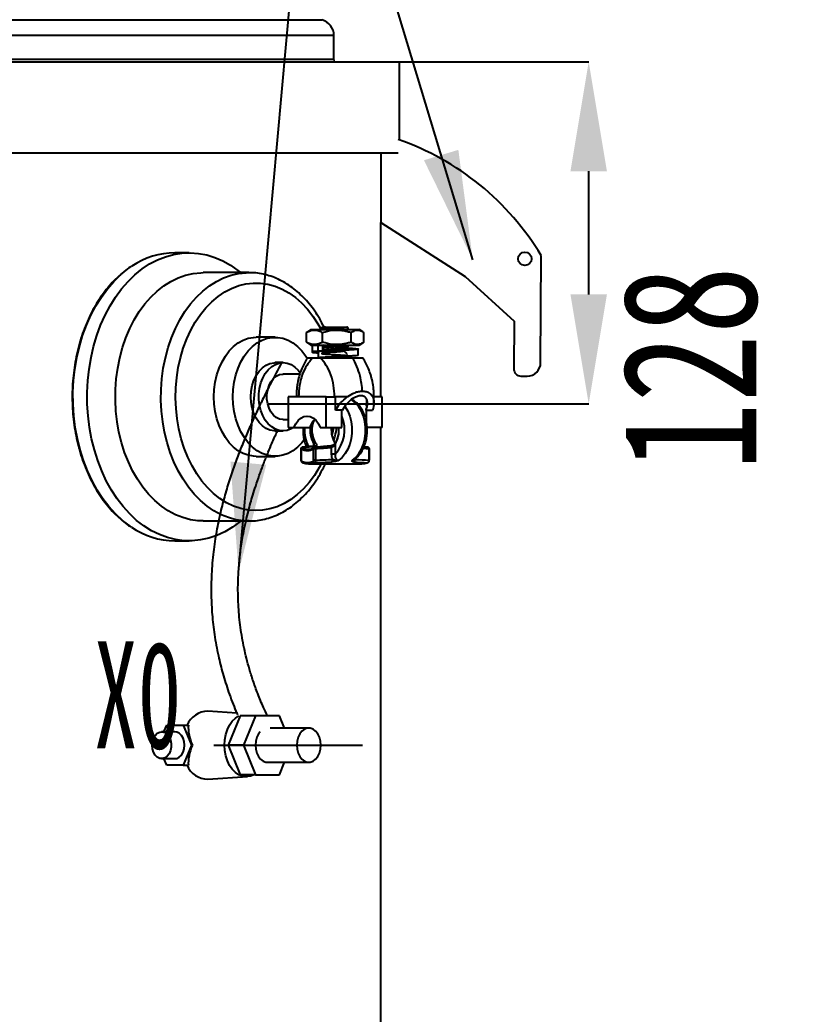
# Model space of a CAD drawing. Header units: millimetres. Extents: x 0 to 6631, y 0 to 4689.
# Drawn here: x 1535.2 to 1825.5, y 3187.3 to 3558.3 of the extents above; entities that cross this region are included whole.
import ezdxf

# ---------------------------------------------------------------- set-up
doc = ezdxf.new("R2010")
doc.units = ezdxf.units.MM
doc.header["$LTSCALE"] = 13
doc.linetypes.add('CENTERX2', pattern=[101.6, 63.5, -12.7, 12.7, -12.7])
for name, color, linetype in [('2', 3, 'Continuous'), ('临时轴', 1, 'CENTERX2'), ('几何体', 7, 'Continuous'), ('尺寸', 3, 'Continuous'), ('注释', 2, 'Continuous')]:
    doc.layers.add(name, color=color, linetype=linetype)
doc.styles.add('SLDTEXTSTYLE0', font='hyswlongfangsong.ttf')
doc.styles.get("Standard").update_dxf_attribs({"font": 'gbenor.shx', "bigfont": 'gbcbig.shx'})
doc.styles.add('仿宋体', font='')
doc.styles.get('仿宋体').set_extended_font_data('STFangsong')
doc.dimstyles.new('SLDDIMSTYLE0', dxfattribs={"dimtxt": 50, "dimasz": 40.8, "dimexe": 0, "dimexo": 0.0625, "dimgap": 12.5, "dimtad": 2, "dimdec": 0, "dimrnd": 1e-09, "dimzin": 12, "dimdsep": 46, "dimtxsty": 'SLDTEXTSTYLE0', "dimsah": 1, "dimcen": 0.09, "dimadec": 0, "dimazin": 3, "dimtfac": 1, "dimtdec": 0, "dimtmove": 0, "dimatfit": 0, "dimfxl": 1, "dimfrac": 2, "dimtolj": 1, "dimtzin": 12, "dimarcsym": 0})
doc.dimstyles.new('SLDDIMSTYLE2', dxfattribs={"dimtxt": 0.18, "dimasz": 40.8, "dimexe": 0, "dimexo": 0.0625, "dimgap": 0, "dimtad": 0, "dimtih": 1, "dimtoh": 1, "dimdec": 0, "dimrnd": 1e-09, "dimzin": 0, "dimdsep": 46, "dimtxsty": 'Standard', "dimsah": 1, "dimcen": 0.09, "dimadec": 0, "dimazin": 0, "dimtfac": 40.8, "dimtdec": 0, "dimtofl": 0, "dimtmove": 0, "dimatfit": 3, "dimfxl": 1, "dimfrac": 2, "dimtolj": 1, "dimtzin": 0, "dimarcsym": 0})

# ---------------------------------------------------------------- blocks, each defined once
blk = doc.blocks.new('*D23')
at = {"layer": 'Defpoints', "color": 0, "transparency": 16777216}
for p in [(1676.85, 3542.69), (1747.41, 3542.69), (1627.64, 3415.09)]:
    blk.add_point(p, dxfattribs=at)
at = {"layer": '尺寸', "color": 0, "lineweight": -2, "transparency": 16777216}
for p, q in [((1676.92, 3542.69), (1747.41, 3542.69)), ((1747.41, 3455.89), (1747.41, 3501.89)), ((1627.7, 3415.09), (1747.41, 3415.09))]:
    blk.add_line(p, q, dxfattribs=at)
at = {"layer": '尺寸', "color": 0, "transparency": 16777216}
for points in [[(1740.61, 3501.89), (1754.21, 3501.89), (1747.41, 3542.69)], [(1740.61, 3455.89), (1754.21, 3455.89), (1747.41, 3415.09)]]:
    blk.add_solid(points, dxfattribs=at)
at = {"layer": '尺寸', "color": 0, "transparency": 16777216, "insert": (1759.91, 3428.3), "char_height": 50, "attachment_point": 2, "rotation": 90, "style": 'SLDTEXTSTYLE0'}
blk.add_mtext('\\A1;128', dxfattribs=at)

msp = doc.modelspace()

# ---------------------------------------------------------------- linework, layer by layer
at = {"layer": '临时轴'}
msp.add_line((1607.54, 3287.68), (1662.96, 3287.68), dxfattribs=at)
at = {"layer": '几何体'}
for p, q in [((1162.88, 3558.35), (1647.83, 3558.35)), ((1652.35, 3552.53), (1158.35, 3552.53)), ((1652.35, 3543.69), (1652.35, 3552.53)), ((1158.35, 3543.69), (1652.35, 3543.69)), ((1133.85, 3542.69), (1676.85, 3542.69)), ((1676.85, 3513.49), (1676.85, 3542.69)), ((1134.42, 3508.69), (1676.29, 3508.69)), ((1669.85, 3508.69), (1669.85, 3482.7)), ((1669.85, 3417.69), (1669.85, 3482.7)), ((1669.85, 3482.7), (1701.29, 3462.55)), ((1598.32, 3471.46), (1593.01, 3471.46)), ((1729.48, 3430.4), (1729.66, 3470.4)), ((1620.59, 3464.03), (1603.57, 3464.03)), ((1620.35, 3464.03), (1620.59, 3464.03)), ((1701.29, 3462.55), (1719.55, 3445.86)), ((1647.8, 3443.73), (1647.8, 3443.49)), ((1647.8, 3443.73), (1649.27, 3443.73)), ((1719.55, 3445.86), (1719.47, 3428.1)), ((1630.39, 3439.91), (1623.32, 3439.91)), ((1642.47, 3441.91), (1642.09, 3441.69)), ((1642.09, 3438.09), (1642.09, 3441.69)), ((1643.79, 3442.79), (1642.45, 3441.93)), ((1643.79, 3442.79), (1661.82, 3442.79)), ((1648.11, 3438.09), (1648.11, 3441.69)), ((1657.8, 3442.79), (1657.8, 3442.94)), ((1658.82, 3438.09), (1658.82, 3441.69)), ((1663.16, 3441.93), (1661.82, 3442.79)), ((1663.52, 3438.09), (1663.52, 3441.69)), ((1642.09, 3438.09), (1642.47, 3437.88)), ((1642.45, 3437.85), (1643.79, 3436.99)), ((1643.79, 3436.99), (1661.82, 3436.99)), ((1644.19, 3436.71), (1644.19, 3434.41)), ((1646.43, 3434.69), (1646.43, 3436.99)), ((1648.06, 3437.24), (1648.19, 3436.98)), ((1648.25, 3437.03), (1648.13, 3436.81)), ((1648.13, 3436.99), (1648.13, 3434.69)), ((1657.8, 3436.78), (1657.8, 3436.99)), ((1661.82, 3436.99), (1663.16, 3437.85)), ((1644.47, 3432.29), (1647.28, 3432.29)), ((1648.13, 3434.69), (1646.43, 3434.69)), ((1646.43, 3434.59), (1646.43, 3432.29)), ((1648.13, 3435.17), (1648.19, 3435.06)), ((1648.25, 3435.12), (1648.13, 3434.89)), ((1652.81, 3432.61), (1652.82, 3432.61)), ((1661.42, 3433.21), (1661.42, 3435.51)), ((1633.36, 3430.44), (1630.39, 3430.44)), ((1639.65, 3426.19), (1633.36, 3426.19)), ((1722.12, 3425.43), (1724.46, 3425.42)), ((1635.27, 3417.69), (1635.27, 3406.19)), ((1649.41, 3417.69), (1635.27, 3417.69)), ((1649.41, 3406.19), (1649.41, 3417.69)), ((1649.41, 3417.69), (1652.98, 3417.69)), ((1652.98, 3412.69), (1652.98, 3417.69)), ((1663, 3419.69), (1662.91, 3419.69)), ((1667.3, 3415.44), (1667.3, 3417.69)), ((1670.34, 3417.69), (1667.3, 3417.69)), ((1670.34, 3406.19), (1670.34, 3417.69)), ((1655.57, 3412.69), (1656.79, 3414.65)), ((1655.28, 3412.69), (1652.98, 3412.69)), ((1655.57, 3412.69), (1655.28, 3412.69)), ((1655.28, 3406.19), (1655.28, 3412.69)), ((1664.47, 3412.69), (1664.2, 3412.69)), ((1664.47, 3412.69), (1666.77, 3412.69)), ((1664.47, 3408.37), (1664.47, 3412.69)), ((1633.36, 3409.19), (1635.27, 3409.19)), ((1635.27, 3406.19), (1637.46, 3406.19)), ((1637.46, 3406.19), (1643.33, 3406.19)), ((1647.22, 3406.19), (1649.41, 3406.19)), ((1649.41, 3406.19), (1655.28, 3406.19)), ((1670.34, 3406.19), (1664.73, 3406.19)), ((1669.85, 2595.19), (1669.85, 3406.19)), ((1630.39, 3404.94), (1633.36, 3404.94)), ((1644.89, 3399.28), (1644.89, 3400.08)), ((1645.32, 3399.33), (1645.3, 3399.33)), ((1651.12, 3399.33), (1651.11, 3399.33)), ((1651.47, 3396.34), (1651.47, 3398.83)), ((1652.8, 3400.08), (1652.8, 3396.34)), ((1623.32, 3395.47), (1630.39, 3395.47)), ((1640.03, 3398.36), (1640.03, 3394.06)), ((1640.18, 3398.36), (1640.03, 3398.36)), ((1640.18, 3398.36), (1640.18, 3394.06)), ((1644.78, 3398.36), (1645.45, 3398.36)), ((1644.78, 3394.06), (1644.78, 3398.36)), ((1645.45, 3398.36), (1645.45, 3394.06)), ((1652.8, 3396.34), (1651.47, 3396.34)), ((1665.47, 3394.06), (1665.47, 3398.36)), ((1665.47, 3398.36), (1665.57, 3398.36)), ((1665.57, 3394.06), (1665.57, 3398.36)), ((1640.03, 3394.06), (1640.18, 3394.06)), ((1642.83, 3392.73), (1662.78, 3392.73)), ((1645.45, 3394.06), (1644.78, 3394.06)), ((1665.57, 3394.06), (1665.47, 3394.06)), ((1603.57, 3371.35), (1620.59, 3371.35)), ((1593.01, 3363.92), (1598.32, 3363.92)), ((1616.13, 3299.63), (1605.27, 3300.36)), ((1617.4, 3298.68), (1612.91, 3287.68)), ((1623.05, 3298.68), (1617.4, 3298.68)), ((1623.05, 3298.68), (1618.56, 3287.68)), ((1632.03, 3298.68), (1623.05, 3298.68)), ((1633.93, 3294.03), (1632.03, 3298.68)), ((1588.95, 3292.68), (1589.97, 3295.18)), ((1589.97, 3295.18), (1596.1, 3295.18)), ((1596.1, 3295.18), (1599.16, 3287.68)), ((1596.1, 3295.18), (1598.07, 3295.18)), ((1593.04, 3292.68), (1588.09, 3292.68)), ((1642.96, 3294.03), (1628.52, 3294.03)), ((1599.16, 3287.68), (1596.1, 3280.18)), ((1599.16, 3287.68), (1599.54, 3287.68)), ((1618.56, 3287.68), (1612.91, 3287.68)), ((1612.91, 3287.68), (1617.4, 3276.68)), ((1618.56, 3287.68), (1623.05, 3276.68)), ((1588.09, 3282.68), (1593.04, 3282.68)), ((1589.97, 3280.18), (1588.95, 3282.68)), ((1596.1, 3280.18), (1589.97, 3280.18)), ((1596.1, 3280.18), (1598.07, 3280.18)), ((1627.54, 3281.33), (1642.96, 3281.33)), ((1632.03, 3276.68), (1633.93, 3281.33)), ((1623.05, 3276.68), (1617.4, 3276.68)), ((1623.05, 3276.68), (1632.03, 3276.68)), ((1605.27, 3274.99), (1620.16, 3275.99))]:
    msp.add_line(p, q, dxfattribs=at)
at = {"layer": '几何体', "flags": 128}
for points in [[(1652.53, 3542.69), (1652.41, 3543.1), (1652.35, 3543.69)], [(1562.97, 3397.88), (1561.95, 3402.02), (1561.17, 3406.27), (1560.63, 3410.59), (1560.35, 3414.95), (1560.32, 3419.34), (1560.54, 3423.72), (1561.01, 3428.05), (1561.73, 3432.32), (1562.7, 3436.49), (1563.9, 3440.53), (1565.33, 3444.42), (1566.98, 3448.13), (1568.84, 3451.65), (1570.89, 3454.93), (1573.13, 3457.97), (1575.54, 3460.74), (1578.09, 3463.22), (1580.79, 3465.4), (1583.59, 3467.26), (1586.5, 3468.8), (1589.48, 3469.99), (1592.53, 3470.83), (1595.61, 3471.32), (1598.71, 3471.46), (1601.81, 3471.23), (1604.88, 3470.65), (1607.91, 3469.72), (1610.88, 3468.44), (1613.76, 3466.82), (1616.54, 3464.88), (1617.6, 3464.03)], [(1557.66, 3397.88), (1556.64, 3402.02), (1555.86, 3406.27), (1555.32, 3410.59), (1555.04, 3414.95), (1555.01, 3419.34), (1555.23, 3423.72), (1555.7, 3428.05), (1556.42, 3432.32), (1557.39, 3436.49), (1558.59, 3440.53), (1560.02, 3444.42), (1561.67, 3448.13), (1563.53, 3451.65), (1565.59, 3454.93), (1567.82, 3457.97), (1570.23, 3460.74), (1572.79, 3463.22), (1575.48, 3465.4), (1576.97, 3466.44)], [(1573.1, 3400.62), (1572.17, 3404.44), (1571.47, 3408.36), (1571.02, 3412.35), (1570.81, 3416.38), (1570.86, 3420.42), (1571.15, 3424.45), (1571.69, 3428.42), (1572.47, 3432.3), (1573.49, 3436.08), (1574.74, 3439.72), (1576.21, 3443.19), (1577.88, 3446.46), (1579.75, 3449.52), (1581.81, 3452.34), (1584.02, 3454.89), (1586.39, 3457.15), (1588.89, 3459.12), (1591.5, 3460.77), (1594.2, 3462.1), (1596.97, 3463.08), (1599.79, 3463.72), (1602.65, 3464.01), (1603.57, 3464.03)], [(1590.12, 3400.62), (1589.19, 3404.44), (1588.49, 3408.36), (1588.04, 3412.35), (1587.83, 3416.38), (1587.88, 3420.42), (1588.17, 3424.45), (1588.71, 3428.42), (1589.49, 3432.3), (1590.51, 3436.08), (1591.76, 3439.72), (1593.23, 3443.19), (1594.9, 3446.46), (1596.77, 3449.52), (1598.83, 3452.34), (1601.04, 3454.89), (1603.41, 3457.15), (1605.91, 3459.12), (1608.52, 3460.77), (1611.22, 3462.1), (1613.99, 3463.08), (1616.81, 3463.72), (1619.66, 3464.01), (1620.35, 3464.03)], [(1595.39, 3402.04), (1594.5, 3405.69), (1593.85, 3409.45), (1593.44, 3413.27), (1593.28, 3417.13), (1593.37, 3421), (1593.71, 3424.84), (1594.29, 3428.62), (1595.11, 3432.3), (1596.17, 3435.87), (1597.45, 3439.29), (1598.95, 3442.52), (1600.64, 3445.56), (1602.53, 3448.36), (1604.59, 3450.9), (1606.8, 3453.17), (1609.15, 3455.15), (1611.62, 3456.82), (1614.18, 3458.16), (1616.82, 3459.17), (1619.52, 3459.83), (1622.24, 3460.15), (1624.98, 3460.11), (1627.7, 3459.72), (1630.38, 3458.98), (1633.01, 3457.9), (1635.55, 3456.49), (1638, 3454.75), (1640.32, 3452.71), (1642.5, 3450.38), (1644.53, 3447.78), (1646.37, 3444.93), (1647.56, 3442.79)], [(1608.71, 3409.5), (1608.1, 3412.16), (1607.73, 3414.9), (1607.61, 3417.68), (1607.73, 3420.47), (1608.1, 3423.21), (1608.71, 3425.86), (1609.55, 3428.39), (1610.6, 3430.75), (1611.86, 3432.9), (1613.3, 3434.81), (1614.9, 3436.45), (1616.62, 3437.79), (1618.46, 3438.82), (1620.37, 3439.52), (1622.33, 3439.87), (1623.32, 3439.91)], [(1615.78, 3409.5), (1615.17, 3412.16), (1614.8, 3414.9), (1614.68, 3417.68), (1614.8, 3420.47), (1615.17, 3423.21), (1615.78, 3425.86), (1616.62, 3428.39), (1617.67, 3430.75), (1618.93, 3432.9), (1620.37, 3434.81), (1621.97, 3436.45), (1623.7, 3437.79), (1625.53, 3438.82), (1627.44, 3439.52), (1629.4, 3439.87), (1631.37, 3439.87), (1633.33, 3439.52), (1635.24, 3438.82), (1637.08, 3437.8), (1638.81, 3436.45), (1640.4, 3434.81), (1641.84, 3432.91), (1642.44, 3431.95)], [(1621.37, 3417.69), (1621.5, 3419.84), (1621.89, 3421.94), (1622.52, 3423.91), (1623.38, 3425.7), (1624.43, 3427.26), (1625.66, 3428.55), (1627.03, 3429.52), (1628.49, 3430.15), (1630.01, 3430.43), (1630.39, 3430.44)], [(1637.25, 3406.19), (1636.41, 3405.69), (1634.96, 3405.14), (1633.47, 3404.94), (1631.97, 3405.09), (1630.51, 3405.59), (1629.14, 3406.43), (1627.87, 3407.57), (1626.76, 3409), (1625.83, 3410.67), (1625.12, 3412.53), (1624.62, 3414.54), (1624.38, 3416.63), (1624.38, 3418.75), (1624.62, 3420.84), (1625.12, 3422.85), (1625.83, 3424.71), (1626.76, 3426.38), (1627.87, 3427.81), (1629.14, 3428.95), (1630.51, 3429.79), (1631.97, 3430.29), (1633.47, 3430.44), (1634.96, 3430.24), (1636.41, 3429.69), (1637.78, 3428.8), (1639.02, 3427.61), (1639.81, 3426.6)], [(1633.36, 3409.19), (1633.27, 3409.19), (1632.03, 3409.4), (1630.85, 3409.96), (1629.78, 3410.86), (1628.86, 3412.05), (1628.14, 3413.48), (1627.64, 3415.09), (1627.38, 3416.81), (1627.38, 3418.57), (1627.64, 3420.29), (1628.14, 3421.9), (1628.86, 3423.33), (1629.78, 3424.52), (1630.85, 3425.41), (1632.03, 3425.98), (1633.27, 3426.19), (1633.36, 3426.19)], [(1630.39, 3404.94), (1630.01, 3404.95), (1628.49, 3405.23), (1627.03, 3405.86), (1625.66, 3406.83), (1624.43, 3408.12), (1623.38, 3409.68), (1622.52, 3411.47), (1621.89, 3413.44), (1621.5, 3415.53), (1621.37, 3417.69)], [(1656.47, 3414.12), (1656.58, 3413.96), (1657.54, 3412.31), (1658.29, 3410.44), (1658.8, 3408.42), (1659.06, 3406.31), (1659.07, 3404.16), (1658.81, 3402.05), (1658.3, 3400.03), (1657.55, 3398.16), (1656.59, 3396.5), (1655.44, 3395.1), (1654.14, 3394)], [(1659.23, 3394), (1660.53, 3395.1), (1661.68, 3396.5), (1662.64, 3398.16), (1663.39, 3400.03), (1663.9, 3402.05), (1664.16, 3404.16), (1664.16, 3406.31), (1663.9, 3408.42), (1663.38, 3410.44), (1662.63, 3412.31), (1661.67, 3413.96), (1660.52, 3415.36), (1659.22, 3416.47), (1658.84, 3416.71)], [(1637.46, 3406.19), (1638.11, 3407.63), (1638.97, 3408.83), (1640, 3409.74), (1641.14, 3410.3), (1642.34, 3410.49), (1643.54, 3410.3), (1644.68, 3409.74), (1645.71, 3408.83), (1646.57, 3407.63), (1647.22, 3406.19)], [(1623.32, 3395.47), (1622.34, 3395.51), (1620.38, 3395.86), (1618.47, 3396.55), (1616.63, 3397.58), (1614.9, 3398.92), (1613.31, 3400.56), (1611.87, 3402.47), (1610.61, 3404.62), (1609.55, 3406.98), (1608.71, 3409.5)], [(1641.27, 3401.66), (1640.41, 3400.57), (1638.81, 3398.93), (1637.08, 3397.59), (1635.25, 3396.56), (1633.34, 3395.86), (1631.38, 3395.51), (1629.41, 3395.51), (1627.45, 3395.86), (1625.54, 3396.55), (1623.7, 3397.58), (1621.97, 3398.92), (1620.38, 3400.56), (1618.94, 3402.47), (1617.68, 3404.62), (1616.62, 3406.98), (1615.78, 3409.5)], [(1652.24, 3406.19), (1651.97, 3404.9), (1651.58, 3403.29)], [(1603.57, 3371.35), (1601.64, 3371.43), (1598.79, 3371.84), (1595.98, 3372.6), (1593.24, 3373.71), (1590.56, 3375.15), (1587.99, 3376.92), (1585.54, 3378.99), (1583.22, 3381.36), (1581.06, 3384.01), (1579.07, 3386.91), (1577.27, 3390.05), (1575.66, 3393.39), (1574.27, 3396.93), (1573.1, 3400.62)], [(1620.69, 3371.35), (1618.66, 3371.43), (1615.81, 3371.84), (1613, 3372.6), (1610.25, 3373.71), (1607.58, 3375.15), (1605.01, 3376.92), (1602.56, 3378.99), (1600.24, 3381.36), (1598.08, 3384.01), (1596.09, 3386.91), (1594.29, 3390.05), (1592.68, 3393.39), (1591.29, 3396.93), (1590.12, 3400.62)], [(1647.63, 3392.73), (1646.87, 3391.31), (1645.07, 3388.39), (1643.1, 3385.71), (1640.96, 3383.3), (1638.68, 3381.18), (1636.27, 3379.35), (1633.75, 3377.85), (1631.14, 3376.67), (1628.47, 3375.83), (1625.76, 3375.35), (1623.03, 3375.21), (1620.3, 3375.42), (1617.59, 3375.98), (1614.93, 3376.89), (1612.34, 3378.14), (1609.85, 3379.72), (1607.46, 3381.61), (1605.21, 3383.79), (1603.1, 3386.26), (1601.17, 3388.99), (1599.41, 3391.96), (1597.86, 3395.14), (1596.51, 3398.51), (1595.39, 3402.04)], [(1645.45, 3398.36), (1645.43, 3398.48), (1645.4, 3398.6), (1645.35, 3398.7), (1645.28, 3398.78), (1645.21, 3398.83), (1645.13, 3398.86), (1645.1, 3398.86)], [(1651.47, 3398.83), (1651.45, 3398.96), (1651.41, 3399.08), (1651.35, 3399.19), (1651.28, 3399.27), (1651.2, 3399.32), (1651.12, 3399.33), (1651.12, 3399.33)], [(1652.8, 3400.41), (1652.78, 3400.42), (1652.72, 3400.42)], [(1576.79, 3369.06), (1576.16, 3369.49), (1573.44, 3371.59), (1570.85, 3374), (1568.4, 3376.7), (1566.12, 3379.67), (1564.02, 3382.9), (1562.11, 3386.36), (1560.41, 3390.02), (1558.92, 3393.87), (1557.66, 3397.88)], [(1617.6, 3371.35), (1617.21, 3371.03), (1614.46, 3369.01), (1611.6, 3367.31), (1608.65, 3365.94), (1605.64, 3364.92), (1602.57, 3364.26), (1599.48, 3363.94), (1596.38, 3363.99), (1593.29, 3364.39), (1590.23, 3365.15), (1587.23, 3366.26), (1584.3, 3367.71), (1581.47, 3369.49), (1578.75, 3371.59), (1576.16, 3374), (1573.71, 3376.7), (1571.43, 3379.67), (1569.33, 3382.9), (1567.42, 3386.36), (1565.72, 3390.02), (1564.23, 3393.87), (1562.97, 3397.88)], [(1640.72, 3393.09), (1640.65, 3393.1), (1640.59, 3393.13), (1640.54, 3393.17), (1640.5, 3393.23), (1640.47, 3393.31), (1640.45, 3393.39), (1640.44, 3393.48), (1640.45, 3393.58)], [(1664.97, 3393.1), (1664.96, 3393.1), (1664.89, 3393.09)], [(1611.49, 3287.68), (1611.62, 3289.71), (1611.99, 3291.68), (1612.6, 3293.53), (1613.43, 3295.2), (1614.45, 3296.64), (1615.63, 3297.81), (1616.83, 3298.62)], [(1584.55, 3287.68), (1584.68, 3289.03), (1585.07, 3290.28), (1585.67, 3291.33), (1586.46, 3292.12), (1587.37, 3292.57), (1588.33, 3292.67), (1589.27, 3292.39), (1590.13, 3291.76), (1590.83, 3290.83), (1591.33, 3289.67), (1591.59, 3288.36), (1591.59, 3287), (1591.33, 3285.69), (1590.83, 3284.52), (1590.13, 3283.59), (1589.27, 3282.97), (1588.33, 3282.69), (1587.37, 3282.78), (1586.46, 3283.24), (1585.67, 3284.02), (1585.07, 3285.08), (1584.68, 3286.33), (1584.55, 3287.68)], [(1596.57, 3287.68), (1596.44, 3289.03), (1596.06, 3290.28), (1595.45, 3291.33), (1594.66, 3292.12), (1593.76, 3292.57), (1593.04, 3292.68)], [(1624.81, 3292.71), (1624.18, 3291.89), (1623.57, 3290.63), (1623.18, 3289.2), (1623.05, 3287.68), (1623.18, 3286.16), (1623.57, 3284.73), (1624.18, 3283.47), (1624.99, 3282.45), (1625.95, 3281.74), (1627, 3281.37), (1627.54, 3281.33)], [(1647.45, 3287.68), (1647.32, 3289.2), (1646.93, 3290.63), (1646.32, 3291.89), (1645.51, 3292.9), (1644.55, 3293.61), (1643.5, 3293.98), (1642.42, 3293.98), (1641.37, 3293.61), (1640.41, 3292.9), (1639.6, 3291.89), (1638.98, 3290.63), (1638.6, 3289.2), (1638.47, 3287.68), (1638.6, 3286.16), (1638.98, 3284.73), (1639.6, 3283.47), (1640.41, 3282.45), (1641.37, 3281.74), (1642.42, 3281.37), (1643.5, 3281.37), (1644.55, 3281.74), (1645.51, 3282.45), (1646.32, 3283.47), (1646.93, 3284.73), (1647.32, 3286.16), (1647.45, 3287.68)], [(1593.04, 3282.68), (1593.76, 3282.78), (1594.66, 3283.24), (1595.45, 3284.02), (1596.06, 3285.08), (1596.44, 3286.33), (1596.57, 3287.68)], [(1622.59, 3276.68), (1621.2, 3276.16), (1619.77, 3275.98), (1618.33, 3276.16), (1616.94, 3276.68), (1615.63, 3277.55), (1614.45, 3278.71), (1613.43, 3280.16), (1612.6, 3281.83), (1611.99, 3283.68), (1611.62, 3285.65), (1611.49, 3287.68)]]:
    msp.add_lwpolyline(points, dxfattribs=at)
at = {"layer": '几何体'}
msp.add_circle((1723.58, 3469.21), 2.5, dxfattribs=at)
for centre, radius, start, end in [((1646.35, 3552.53), 6, 0, 75.7363), ((1643.81, 3419.11), 100, 30.8537, 71.0454), ((1593.36, 3442.2), 29.26, 90.6831, 124.0811), ((1724.48, 3430.42), 5, 269.7479, 359.7479), ((1722.13, 3428.09), 2.66, 179.7479, 269.7479), ((1643.22, 3405.3), 13.12, 316.929, 23.1652), ((1654.97, 3405.12), 13.56, 175.4652, 206.8077), ((1650.27, 3403.97), 7.28, 133.27, 162.2537), ((1653.43, 3405.22), 9.97, 170.4758, 211.0413), ((1653.49, 3405.25), 9.34, 156.9398, 211.1312), ((1660.54, 3405.18), 9.16, 173.6878, 211.3073), ((1644.46, 3405.17), 9.77, 328.632, 5.9914), ((1645.07, 3405.18), 9.16, 328.6927, 6.3122), ((1640.53, 3398.36), 0.5, 94.7848, 180), ((1640.78, 3398.19), 0.625, 99.0266, 164.6368), ((1640.52, 3398.54), 0.321, 58.4671, 94.5217), ((1642.83, 3401.88), 3.74, 234.9833, 305.0167), ((1645.1, 3398.52), 0.355, 133.2321, 206.2088), ((1645.13, 3398.36), 0.5, 93.8311, 123.808), ((1645.59, 3399.54), 0.884, 95.519, 142.214), ((1645.33, 3398.99), 0.335, 50.187, 95.6652), ((1652.98, 3400.27), 0.258, 161.3251, 226.5901), ((1652.87, 3400.25), 0.172, 82.6379, 143.4439), ((1665.07, 3398.36), 0.5, 0, 85.2152), ((1665.02, 3398.42), 0.447, 352.1429, 77.8582), ((1642.48, 3401.64), 4.01, 234.9833, 305.0167), ((1642.48, 3399.33), 6.1, 250.5778, 289.4222), ((1642.83, 3399.08), 6.35, 250.5778, 289.4222), ((1645.05, 3393.62), 0.538, 184.6038, 259.5179), ((1650.9, 3394.21), 1.04, 307.5283, 6.816), ((1659.24, 3394.3), 1.04, 297.6333, 1.6487), ((1662.76, 3399.14), 6.41, 270.1089, 289.3588), ((1593.33, 3393.1), 29.18, 235.4696, 269.3729), ((1605.35, 3291.97), 8.39, 90.5676, 157.5396), ((1605.35, 3283.38), 8.39, 202.4604, 269.4324)]:
    msp.add_arc(centre, radius, start, end, dxfattribs=at)
for centre, major_axis, ratio, start_param, end_param in [((1622.14, 3405.23), (43.35, 0), 0.1638, 5.154621, 5.28286), ((1622.45, 3405.23), (53.74, 0), 0.141421, 5.154621, 5.28286), ((1683.86, 3405.23), (42.99, 0), 0.176777, 4.213252, 4.270157), ((1625.34, 3405.23), (82.02, 0), 0.152394, 4.953806, 5.037412), ((1625.96, 3405.23), (81.32, 0), 0.141421, 4.954355, 5.037412), ((1680.27, 3405.23), (64.35, 0), 0.19426, 4.387366, 4.470972), ((1681.05, 3405.23), (65.05, 0), 0.176777, 4.387366, 4.470423), ((1608.21, 3288.02), (-7.85, 11.69), 0.554745, 0.602935, 1.241532), ((1608.21, 3287.34), (7.85, 11.69), 0.554745, 1.900061, 2.538658)]:
    msp.add_ellipse(centre, major_axis=major_axis, ratio=ratio, start_param=start_param, end_param=end_param, dxfattribs=at)
for points, knots in [([(1576.75, 3466.34), (1576.46, 3466.16), (1575.27, 3465.42), (1573.29, 3463.84), (1570.83, 3461.6), (1568.5, 3459.08), (1566.31, 3456.32), (1564.28, 3453.33), (1562.42, 3450.13), (1560.74, 3446.74), (1559.25, 3443.18), (1557.96, 3439.47), (1556.88, 3435.63), (1556.01, 3431.69), (1555.36, 3427.67), (1554.92, 3423.59), (1554.71, 3419.47), (1554.73, 3415.34), (1554.97, 3411.23), (1555.43, 3407.15), (1556.12, 3403.14), (1556.81, 3400.09), (1557.28, 3398.39), (1557.39, 3397.97)], [0, 0, 0, 0, 0.016443, 0.067166, 0.117947, 0.168776, 0.219641, 0.270532, 0.32144, 0.372357, 0.423279, 0.474201, 0.525121, 0.576039, 0.626955, 0.677868, 0.728781, 0.779694, 0.830608, 0.881524, 0.932445, 0.983369, 1, 1, 1, 1]), ([(1648.67, 3443.73), (1648.15, 3444.74), (1647.08, 3446.81), (1645.22, 3449.69), (1643.19, 3452.39), (1640.99, 3454.84), (1638.64, 3457.04), (1636.16, 3458.96), (1633.57, 3460.59), (1630.89, 3461.92), (1628.15, 3462.94), (1625.35, 3463.63), (1622.74, 3464), (1621.06, 3464), (1620.33, 3464)], [0, 0, 0, 0, 0.083641, 0.170004, 0.256323, 0.342528, 0.428528, 0.51422, 0.599499, 0.684274, 0.768498, 0.852177, 0.935386, 1, 1, 1, 1]), ([(1649.27, 3443.73), (1648.88, 3443.69), (1648.09, 3443.61), (1647.68, 3443.53), (1647.81, 3443.49), (1647.81, 3443.49)], [0, 0, 0, 0, 0.500779, 0.998775, 1, 1, 1, 1]), ([(1647.81, 3443.48), (1647.87, 3443.35), (1648, 3443.1), (1648.13, 3442.85), (1648.19, 3442.73)], [0, 0, 0, 0, 0.500002, 1, 1, 1, 1]), ([(1657.41, 3443.7), (1657.42, 3443.7), (1657.46, 3443.66), (1657.17, 3443.57), (1656.16, 3443.45), (1654.62, 3443.34), (1652.81, 3443.21), (1650.99, 3443.1), (1649.47, 3442.98), (1648.51, 3442.87), (1648.38, 3442.81), (1648.33, 3442.78)], [0, 0, 0, 0, 0.011041, 0.141807, 0.271691, 0.401574, 0.53234, 0.66198, 0.792346, 0.922711, 1, 1, 1, 1]), ([(1649.27, 3443.73), (1649.71, 3443.73), (1650.6, 3443.73), (1652.26, 3443.73), (1653.93, 3443.73), (1655.44, 3443.73), (1656.62, 3443.73), (1657.34, 3443.73), (1657.49, 3443.73), (1657.41, 3443.73), (1657.4, 3443.73)], [0, 0, 0, 0, 0.1408, 0.281601, 0.422095, 0.560119, 0.697396, 0.832652, 0.966706, 1, 1, 1, 1]), ([(1657.8, 3442.95), (1657.74, 3443.08), (1657.61, 3443.33), (1657.48, 3443.58), (1657.42, 3443.71)], [0, 0, 0, 0, 0.500002, 1, 1, 1, 1]), ([(1642.09, 3441.69), (1642.62, 3441.96), (1643.69, 3442.5), (1645.26, 3442.69), (1646.76, 3442.39), (1647.66, 3441.92), (1648.11, 3441.69)], [0, 0, 0, 0, 0.267276, 0.541818, 0.768445, 1, 1, 1, 1]), ([(1648.11, 3441.69), (1649.37, 3442.03), (1651.51, 3442.62), (1654.69, 3442.64), (1657, 3442.24), (1658.37, 3441.83), (1658.82, 3441.69)], [0, 0, 0, 0, 0.356439, 0.608129, 0.868454, 1, 1, 1, 1]), ([(1657.8, 3442.94), (1657.77, 3442.9), (1657.73, 3442.85), (1657.23, 3442.8), (1657.13, 3442.79)], [0, 0, 0, 0, 0.787954, 1, 1, 1, 1]), ([(1658.82, 3441.69), (1659.23, 3441.96), (1660.07, 3442.5), (1661.3, 3442.69), (1662.46, 3442.39), (1663.16, 3441.92), (1663.52, 3441.69)], [0, 0, 0, 0, 0.267276, 0.541818, 0.768445, 1, 1, 1, 1]), ([(1648.11, 3438.09), (1647.59, 3437.82), (1646.52, 3437.28), (1644.94, 3437.09), (1643.45, 3437.39), (1642.55, 3437.85), (1642.09, 3438.09)], [0, 0, 0, 0, 0.2672762, 0.5418181, 0.7684451, 1, 1, 1, 1]), ([(1646.43, 3436.99), (1645.97, 3436.96), (1645.05, 3436.89), (1644.3, 3436.79), (1644.25, 3436.73), (1644.23, 3436.71)], [0, 0, 0, 0, 0.35429, 0.711023, 1, 1, 1, 1]), ([(1657.5, 3435.88), (1658.09, 3435.85), (1659.32, 3435.79), (1660.54, 3435.69), (1661.32, 3435.59), (1661.51, 3435.49), (1661.11, 3435.39), (1660.14, 3435.29), (1658.43, 3435.17), (1655.79, 3435.04), (1652.4, 3434.89), (1648.99, 3434.74), (1647.29, 3434.64), (1646.43, 3434.59)], [0, 0, 0, 0, 0.071974, 0.149323, 0.227205, 0.304106, 0.382096, 0.459147, 0.536815, 0.652363, 0.768692, 0.884025, 1, 1, 1, 1]), ([(1658.82, 3438.09), (1658.37, 3437.95), (1657.03, 3437.55), (1654.72, 3437.14), (1651.54, 3437.15), (1649.37, 3437.74), (1648.11, 3438.09)], [0, 0, 0, 0, 0.131547, 0.383647, 0.643559, 1, 1, 1, 1]), ([(1656.68, 3436.99), (1656.57, 3436.98), (1656.12, 3436.92), (1654.74, 3436.83), (1652.82, 3436.71), (1650.83, 3436.59), (1649.22, 3436.47), (1648.28, 3436.39), (1648.15, 3436.34), (1648.13, 3436.34)], [0, 0, 0, 0, 0.056708, 0.239868, 0.424271, 0.607089, 0.790928, 0.974767, 1, 1, 1, 1]), ([(1657.8, 3436.78), (1657.73, 3436.74), (1657.58, 3436.66), (1656.42, 3436.54), (1654.77, 3436.42), (1652.81, 3436.3), (1650.83, 3436.18), (1649.22, 3436.06), (1648.28, 3435.97), (1648.15, 3435.93), (1648.13, 3435.92)], [0, 0, 0, 0, 0.140379, 0.280153, 0.419926, 0.560648, 0.700161, 0.840452, 0.980744, 1, 1, 1, 1]), ([(1657.4, 3436.02), (1657.33, 3435.98), (1657.19, 3435.9), (1656.14, 3435.79), (1654.62, 3435.67), (1652.81, 3435.55), (1650.99, 3435.43), (1649.47, 3435.31), (1648.51, 3435.2), (1648.38, 3435.14), (1648.33, 3435.12)], [0, 0, 0, 0, 0.123439, 0.256102, 0.388766, 0.52233, 0.654745, 0.787901, 0.921057, 1, 1, 1, 1]), ([(1657.55, 3435.78), (1658.01, 3435.73), (1658.95, 3435.63), (1659.27, 3435.49), (1658.67, 3435.34), (1657.16, 3435.19), (1655.09, 3435.05), (1653.53, 3434.95), (1652.8, 3434.91)], [0, 0, 0, 0, 0.162151, 0.33321, 0.505751, 0.67713, 0.848509, 1, 1, 1, 1]), ([(1657.42, 3436.02), (1657.48, 3436.14), (1657.61, 3436.39), (1657.74, 3436.65), (1657.8, 3436.77)], [0, 0, 0, 0, 0.499998, 1, 1, 1, 1]), ([(1657.8, 3435.29), (1657.74, 3435.41), (1657.61, 3435.66), (1657.49, 3435.91), (1657.42, 3436.03)], [0, 0, 0, 0, 0.507352, 1, 1, 1, 1]), ([(1663.52, 3438.09), (1663.11, 3437.82), (1662.28, 3437.28), (1661.04, 3437.09), (1659.88, 3437.39), (1659.18, 3437.85), (1658.82, 3438.09)], [0, 0, 0, 0, 0.267276, 0.541818, 0.768445, 1, 1, 1, 1]), ([(1642.64, 3432.29), (1642.59, 3432.23), (1641.64, 3431.08), (1640.62, 3428.87), (1639.49, 3425.88), (1638.84, 3423.32), (1638.39, 3420.57), (1638.34, 3418.66), (1638.31, 3417.69)], [0, 0, 0, 0, 0.014717, 0.31167, 0.472146, 0.640396, 0.816362, 1, 1, 1, 1]), ([(1644.47, 3432.29), (1643.69, 3431.38), (1642.13, 3429.57), (1640.47, 3425.96), (1639.36, 3421.95), (1639.23, 3419.11), (1639.16, 3417.69)], [0, 0, 0, 0, 0.249999, 0.5, 0.750001, 1, 1, 1, 1]), ([(1642.63, 3432.29), (1642.63, 3432.29), (1642.54, 3432.29), (1642.74, 3432.29), (1643.33, 3432.29), (1644.08, 3432.29), (1644.47, 3432.29)], [0, 0, 0, 0, 0.038129, 0.351432, 0.669557, 1, 1, 1, 1]), ([(1646.43, 3434.69), (1645.97, 3434.66), (1645.04, 3434.59), (1644.3, 3434.49), (1644.1, 3434.39), (1644.52, 3434.29), (1645.31, 3434.2), (1646.12, 3434.15), (1646.43, 3434.13)], [0, 0, 0, 0, 0.178228, 0.357686, 0.534884, 0.714589, 0.892132, 1, 1, 1, 1]), ([(1661.38, 3433.21), (1661.39, 3433.2), (1661.48, 3433.16), (1661.07, 3433.09), (1660.14, 3432.99), (1658.43, 3432.87), (1655.79, 3432.74), (1652.4, 3432.59), (1648.99, 3432.44), (1647.29, 3432.34), (1646.43, 3432.29)], [0, 0, 0, 0, 0.019639, 0.129509, 0.238057, 0.347474, 0.510256, 0.674138, 0.836617, 1, 1, 1, 1]), ([(1652.59, 3417.69), (1652.52, 3419.11), (1652.39, 3421.95), (1651.28, 3425.96), (1649.62, 3429.57), (1648.06, 3431.38), (1647.28, 3432.29)], [0, 0, 0, 0, 0.249999, 0.5, 0.750001, 1, 1, 1, 1]), ([(1647.28, 3432.29), (1647.72, 3432.29), (1648.58, 3432.29), (1650.17, 3432.29), (1651.87, 3432.29), (1654.12, 3432.29), (1656.79, 3432.29), (1658.5, 3432.29), (1659.35, 3432.29)], [0, 0, 0, 0, 0.1274172, 0.2501178, 0.3708143, 0.5004071, 0.7495589, 1, 1, 1, 1]), ([(1657.43, 3432.83), (1657.17, 3433.63), (1656.73, 3435.01), (1654.75, 3434.42), (1652.81, 3434.41), (1650.84, 3434.26), (1649.18, 3434.15), (1648.07, 3434.02), (1647.67, 3433.91), (1648.06, 3433.78), (1649.18, 3433.66), (1650.84, 3433.55), (1652.8, 3433.42), (1654.77, 3433.31), (1656.43, 3433.19), (1657.54, 3433.06), (1657.94, 3432.95), (1657.54, 3432.83), (1656.43, 3432.71), (1654.76, 3432.59), (1652.82, 3432.47), (1651.14, 3432.37), (1650.36, 3432.31), (1650.1, 3432.29)], [0, 0, 0, 0, 0.065694, 0.113535, 0.161701, 0.209452, 0.25747, 0.305489, 0.35324, 0.401406, 0.449247, 0.497088, 0.545254, 0.593005, 0.641023, 0.689042, 0.736793, 0.784959, 0.8328, 0.880641, 0.928807, 0.976558, 1, 1, 1, 1]), ([(1657.42, 3432.18), (1657.48, 3432.31), (1657.61, 3432.56), (1657.74, 3432.81), (1657.8, 3432.94)], [0, 0, 0, 0, 0.499998, 1, 1, 1, 1]), ([(1663, 3419.69), (1662.91, 3420.67), (1662.74, 3422.62), (1662.07, 3425.78), (1661.02, 3429.11), (1659.91, 3431.23), (1659.35, 3432.29)], [0, 0, 0, 0, 0.213867, 0.427737, 0.713867, 1, 1, 1, 1]), ([(1659.35, 3432.29), (1660.09, 3432.29), (1661.57, 3432.29), (1662.76, 3432.29), (1662.92, 3432.29), (1662.97, 3432.29)], [0, 0, 0, 0, 0.404701, 0.811226, 1, 1, 1, 1]), ([(1667.3, 3417.69), (1667.27, 3418.66), (1667.21, 3420.56), (1666.77, 3423.32), (1666.12, 3425.88), (1664.99, 3428.87), (1663.97, 3431.08), (1663.01, 3432.23), (1662.97, 3432.29)], [0, 0, 0, 0, 0.183609, 0.359529, 0.527724, 0.688164, 0.985028, 1, 1, 1, 1]), ([(1632.81, 3430.37), (1631.46, 3427.86), (1629.18, 3423.54), (1626.16, 3417.55), (1623.75, 3412.56), (1621.53, 3407.73), (1619.39, 3402.81), (1617.27, 3397.61), (1615.19, 3392.08), (1613.24, 3386.33), (1611.41, 3380.17), (1609.74, 3373.6), (1608.3, 3366.45), (1607.19, 3358.66), (1606.6, 3350.97), (1606.52, 3343.5), (1606.87, 3336.33), (1607.73, 3328.75), (1609.1, 3321.37), (1610.9, 3314.2), (1613.1, 3307.3), (1614.97, 3302.19), (1616.2, 3299.48), (1616.4, 3299.05)], [0.4406447, 0.4406447, 0.4406447, 0.4406447, 0.4769116, 0.5028513, 0.5257199, 0.5469847, 0.569741, 0.5937159, 0.6171877, 0.6429474, 0.6684346, 0.6956585, 0.7247604, 0.7558163, 0.7890019, 0.8154565, 0.84345, 0.8732628, 0.9052598, 0.9327436, 0.9622058, 0.993977, 1, 1, 1, 1]), ([(1652.98, 3412.69), (1653.46, 3413.46), (1654.45, 3415.08), (1656.09, 3416.72), (1657.12, 3417.5), (1657.37, 3417.69)], [0, 0, 0, 0, 0.410682, 0.858247, 1, 1, 1, 1]), ([(1657.37, 3417.69), (1657.03, 3417.69), (1656.38, 3417.69), (1655.45, 3417.69), (1654.62, 3417.69), (1653.87, 3417.69), (1653.33, 3417.69), (1653.05, 3417.69), (1652.98, 3417.69)], [0, 0, 0, 0, 0.233975, 0.449095, 0.621735, 0.7798, 0.949594, 1, 1, 1, 1]), ([(1656.79, 3414.65), (1657.33, 3415.26), (1658.43, 3416.48), (1660.22, 3417.7), (1661.82, 3418.26), (1663.04, 3418.23), (1663.97, 3417.7), (1664.59, 3416.71), (1664.79, 3415.62), (1664.75, 3414.87), (1664.74, 3414.67)], [0, 0, 0, 0, 0.164954, 0.330688, 0.448443, 0.566554, 0.678375, 0.801387, 0.947726, 1, 1, 1, 1]), ([(1662.91, 3419.69), (1662.45, 3419.66), (1661.51, 3419.59), (1659.64, 3419.08), (1658.24, 3418.22), (1657.37, 3417.69)], [0, 0, 0, 0, 0.266654, 0.541385, 1, 1, 1, 1]), ([(1666.84, 3417.69), (1666.57, 3418.09), (1665.97, 3418.98), (1664.57, 3419.58), (1663.45, 3419.66), (1662.99, 3419.69)], [0, 0, 0, 0, 0.327432, 0.722961, 1, 1, 1, 1]), ([(1666.84, 3417.69), (1667.04, 3417.11), (1667.45, 3415.89), (1667.22, 3414.04), (1666.85, 3412.92), (1666.77, 3412.69)], [0, 0, 0, 0, 0.410645, 0.877492, 1, 1, 1, 1]), ([(1667.29, 3417.69), (1667.29, 3417.69), (1667.3, 3417.69), (1667.05, 3417.69), (1666.84, 3417.69)], [0, 0, 0, 0, 0.15842, 1, 1, 1, 1]), ([(1659.59, 3394.04), (1659.85, 3394.22), (1660.55, 3394.72), (1661.59, 3395.75), (1662.63, 3397.17), (1663.5, 3398.79), (1664.15, 3400.59), (1664.59, 3402.5), (1664.8, 3404.49), (1664.77, 3406.49), (1664.5, 3408.47), (1664, 3410.37), (1663.27, 3412.15), (1662.33, 3413.76), (1661.19, 3415.14), (1660.06, 3416.15), (1659.28, 3416.58), (1658.99, 3416.74)], [0, 0, 0, 0, 0.039924, 0.108372, 0.177567, 0.247614, 0.318121, 0.388789, 0.459499, 0.530263, 0.601143, 0.672192, 0.743471, 0.814978, 0.88651, 0.95765, 1, 1, 1, 1]), ([(1664.74, 3414.67), (1664.65, 3414.21), (1664.53, 3413.56), (1664.27, 3412.88), (1664.2, 3412.69)], [0, 0, 0, 0, 0.711751, 1, 1, 1, 1]), ([(1664.46, 3416.77), (1664.48, 3416.21), (1664.5, 3415.36), (1664.4, 3414.52), (1664.36, 3414.23)], [0, 0, 0, 0, 0.657705, 1, 1, 1, 1]), ([(1640.87, 3406.19), (1640.87, 3406.13), (1640.79, 3405.41), (1640.85, 3404), (1641.1, 3402.03), (1641.52, 3400.34), (1641.94, 3399.38), (1642.1, 3399.01)], [0, 0, 0, 0, 0.025125, 0.29225, 0.559805, 0.827994, 1, 1, 1, 1]), ([(1652.31, 3401.38), (1652.48, 3401.98), (1652.93, 3403.55), (1653.23, 3405.18), (1653.42, 3406.19)], [0, 0, 0, 0, 0.383006, 1, 1, 1, 1]), ([(1627.53, 3298.68), (1627.04, 3299.7), (1625.76, 3302.36), (1623.99, 3306.72), (1622.25, 3311.51), (1620.86, 3315.92), (1619.4, 3321.25), (1618.02, 3327.69), (1616.97, 3335.39), (1616.54, 3342.46), (1616.56, 3348.97), (1616.91, 3355.02), (1617.62, 3361.23), (1618.55, 3366.73), (1619.52, 3371.33), (1620.38, 3374.87), (1621.23, 3378.03), (1622.14, 3381.16), (1623.21, 3384.58), (1624.57, 3388.56), (1626.13, 3392.79), (1627.71, 3396.76), (1629.07, 3399.99), (1630.15, 3402.48), (1630.9, 3404.14), (1631.3, 3405.03), (1631.42, 3405.28)], [0, 0, 0, 0, 0.0150011, 0.0393005, 0.0609969, 0.0803848, 0.0977183, 0.1300989, 0.1614072, 0.192074, 0.2154777, 0.2398136, 0.2652306, 0.2914118, 0.3082326, 0.3233012, 0.3365928, 0.3491186, 0.3642563, 0.3819709, 0.4025479, 0.42193, 0.4369368, 0.4476608, 0.4568695, 0.4604257, 0.4604257, 0.4604257, 0.4604257]), ([(1645.3, 3399.33), (1644.91, 3399.28), (1643.31, 3399.11), (1641.71, 3398.96), (1640.49, 3398.86)], [0, 0, 0, 0, 0.2432885, 1, 1, 1, 1]), ([(1645.17, 3399.26), (1645.17, 3399.27), (1645.16, 3399.4), (1645.05, 3399.69), (1644.94, 3399.96), (1644.89, 3400.08)], [0, 0, 0, 0, 0.049894, 0.588502, 1, 1, 1, 1]), ([(1651.11, 3399.33), (1650.62, 3399.29), (1648.62, 3399.11), (1646.62, 3398.96), (1645.1, 3398.86)], [0, 0, 0, 0, 0.243288, 1, 1, 1, 1]), ([(1645.5, 3400.42), (1645.57, 3400.31), (1645.74, 3400.04), (1645.89, 3399.7), (1645.9, 3399.46), (1645.8, 3399.3), (1645.63, 3399.27), (1645.54, 3399.25)], [0, 0, 0, 0, 0.19113, 0.455045, 0.64034, 0.81838, 1, 1, 1, 1]), ([(1652.41, 3399.99), (1652.36, 3399.93), (1652.21, 3399.77), (1651.88, 3399.57), (1651.53, 3399.42), (1651.26, 3399.34), (1651.15, 3399.34), (1651.12, 3399.33)], [0, 0, 0, 0, 0.171216, 0.456142, 0.692976, 0.895126, 1, 1, 1, 1]), ([(1652.8, 3400.08), (1652.71, 3399.9), (1652.55, 3399.59), (1652.22, 3399.21), (1651.9, 3398.98), (1651.69, 3398.89), (1651.55, 3398.85), (1651.5, 3398.84), (1651.47, 3398.83)], [0, 0, 0, 0, 0.322413, 0.569131, 0.760582, 0.899161, 0.941211, 1, 1, 1, 1]), ([(1652.73, 3400.36), (1652.7, 3400.31), (1652.63, 3400.18), (1652.5, 3400.07), (1652.41, 3399.99)], [0, 0, 0, 0, 0.362755, 1, 1, 1, 1]), ([(1665.12, 3398.86), (1664.71, 3398.89), (1664.18, 3398.93), (1663.65, 3398.99), (1663.53, 3399)], [0, 0, 0, 0, 0.775174, 1, 1, 1, 1]), ([(1557.39, 3397.97), (1557.59, 3397.3), (1558.15, 3395.35), (1559.25, 3392.23), (1560.73, 3388.67), (1562.41, 3385.27), (1564.27, 3382.07), (1566.3, 3379.08), (1568.49, 3376.31), (1570.82, 3373.79), (1573.29, 3371.54), (1575.22, 3369.99), (1576.35, 3369.29), (1576.58, 3369.15)], [0, 0, 0, 0, 0.053927, 0.156154, 0.258413, 0.360682, 0.462958, 0.565233, 0.667494, 0.769726, 0.871911, 0.974024, 1, 1, 1, 1]), ([(1651.93, 3394.33), (1651.81, 3394.59), (1651.54, 3395.2), (1651.49, 3395.92), (1651.47, 3396.34)], [0, 0, 0, 0, 0.413036, 1, 1, 1, 1]), ([(1652.8, 3396.34), (1652.78, 3396.03), (1652.74, 3395.54), (1652.87, 3394.97), (1653.05, 3394.57), (1653.25, 3394.33), (1653.54, 3394.1), (1653.82, 3393.99), (1654.06, 3393.99), (1654.14, 3394)], [0, 0, 0, 0, 0.269326, 0.428414, 0.525733, 0.691221, 0.735093, 0.916205, 1, 1, 1, 1]), ([(1620.69, 3371.36), (1620.79, 3371.36), (1621.82, 3371.31), (1623.79, 3371.52), (1626.58, 3372.01), (1629.32, 3372.84), (1632, 3373.96), (1634.6, 3375.39), (1637.11, 3377.11), (1639.51, 3379.11), (1641.78, 3381.37), (1643.9, 3383.89), (1645.86, 3386.64), (1647.65, 3389.58), (1648.68, 3391.68), (1649.19, 3392.73)], [0, 0, 0, 0, 0.008066, 0.089332, 0.170563, 0.25193, 0.3336, 0.415694, 0.498273, 0.581343, 0.664857, 0.74874, 0.832904, 0.917261, 1, 1, 1, 1]), ([(1640.05, 3394.06), (1640.04, 3394), (1640.04, 3393.81), (1640.15, 3393.51), (1640.37, 3393.25), (1640.56, 3393.11), (1640.68, 3393.1), (1640.69, 3393.09)], [0, 0, 0, 0, 0.140416, 0.44922, 0.717794, 0.962793, 1, 1, 1, 1]), ([(1640.18, 3394.06), (1640.19, 3394.01), (1640.19, 3393.89), (1640.25, 3393.75), (1640.34, 3393.63), (1640.42, 3393.59), (1640.45, 3393.58)], [0, 0, 0, 0, 0.252044, 0.504046, 0.757121, 1, 1, 1, 1]), ([(1644.51, 3393.58), (1644.55, 3393.59), (1644.62, 3393.63), (1644.71, 3393.75), (1644.77, 3393.9), (1644.78, 3394.01), (1644.78, 3394.06)], [0, 0, 0, 0, 0.25538, 0.510786, 0.765429, 1, 1, 1, 1]), ([(1645.45, 3394.06), (1645.44, 3393.96), (1645.43, 3393.74), (1645.33, 3393.44), (1645.16, 3393.2), (1645.02, 3393.13), (1644.95, 3393.09)], [0, 0, 0, 0, 0.235074, 0.489904, 0.745094, 1, 1, 1, 1]), ([(1654.14, 3394), (1654.14, 3394), (1654.07, 3393.97), (1653.82, 3393.86), (1653.26, 3393.67), (1652.39, 3393.46), (1651.83, 3393.41), (1651.53, 3393.38)], [0, 0, 0, 0, 0.003162, 0.077396, 0.296914, 0.636124, 1, 1, 1, 1]), ([(1651.93, 3394.33), (1652.13, 3394.26), (1652.55, 3394.11), (1653.26, 3393.95), (1653.8, 3393.94), (1654.08, 3393.98), (1654.14, 3394), (1654.14, 3394)], [0, 0, 0, 0, 0.300437, 0.634414, 0.924764, 0.99629, 1, 1, 1, 1]), ([(1659.72, 3393.38), (1659.54, 3393.41), (1659.2, 3393.46), (1659.11, 3393.67), (1659.16, 3393.86), (1659.22, 3393.97), (1659.23, 3394), (1659.23, 3394)], [0, 0, 0, 0, 0.363876, 0.703086, 0.922604, 0.996838, 1, 1, 1, 1]), ([(1659.23, 3394), (1659.23, 3394), (1659.26, 3393.98), (1659.37, 3393.94), (1659.59, 3393.95), (1659.87, 3394.11), (1660.15, 3394.26), (1660.28, 3394.33)], [0, 0, 0, 0, 0.00371, 0.075236, 0.365586, 0.699563, 1, 1, 1, 1]), ([(1659.23, 3394), (1659.29, 3393.99), (1659.46, 3393.98), (1659.62, 3394.09), (1659.73, 3394.15)], [0, 0, 0, 0, 0.352961, 1, 1, 1, 1]), ([(1664.89, 3393.09), (1664.96, 3393.13), (1665.12, 3393.2), (1665.31, 3393.43), (1665.44, 3393.73), (1665.46, 3393.95), (1665.47, 3394.06)], [0, 0, 0, 0, 0.242425, 0.495266, 0.747427, 1, 1, 1, 1]), ([(1664.96, 3393.11), (1665.04, 3393.14), (1665.2, 3393.2), (1665.39, 3393.41), (1665.54, 3393.71), (1665.56, 3393.94), (1665.57, 3394.06)], [0, 0, 0, 0, 0.1919, 0.438391, 0.708244, 1, 1, 1, 1])]:
    msp.add_open_spline(points, degree=3, knots=knots, dxfattribs=at)

# ---------------------------------------------------------------- texts
at = {"layer": '2', "style": '仿宋体', "width": 0.6}
msp.add_text('X0', height=40, dxfattribs=at).set_placement((1562.8, 3286.46))

# ---------------------------------------------------------------- dimensions: what is measured, and where the dimension line sits
at = {"layer": '尺寸'}
dim = msp.add_linear_dim(base=(1747.41, 3542.69), p1=(1627.64, 3415.09), p2=(1676.85, 3542.69), angle=90, dimstyle='SLDDIMSTYLE0', dxfattribs=at)
dim.commit()
dim.dimension.update_dxf_attribs({"geometry": '*D23', "text_midpoint": (1747.41, 3428.3), "dimtype": 160})

# ---------------------------------------------------------------- leaders
at = {"layer": '注释'}
for points in [[(1616.77, 3352.29), (1676.73, 4018.77)], [(1704.16, 3468.85), (1547.22, 3988.37)]]:
    msp.add_leader(points, dimstyle='SLDDIMSTYLE2', dxfattribs=at)

doc.saveas('drawing.dxf')
